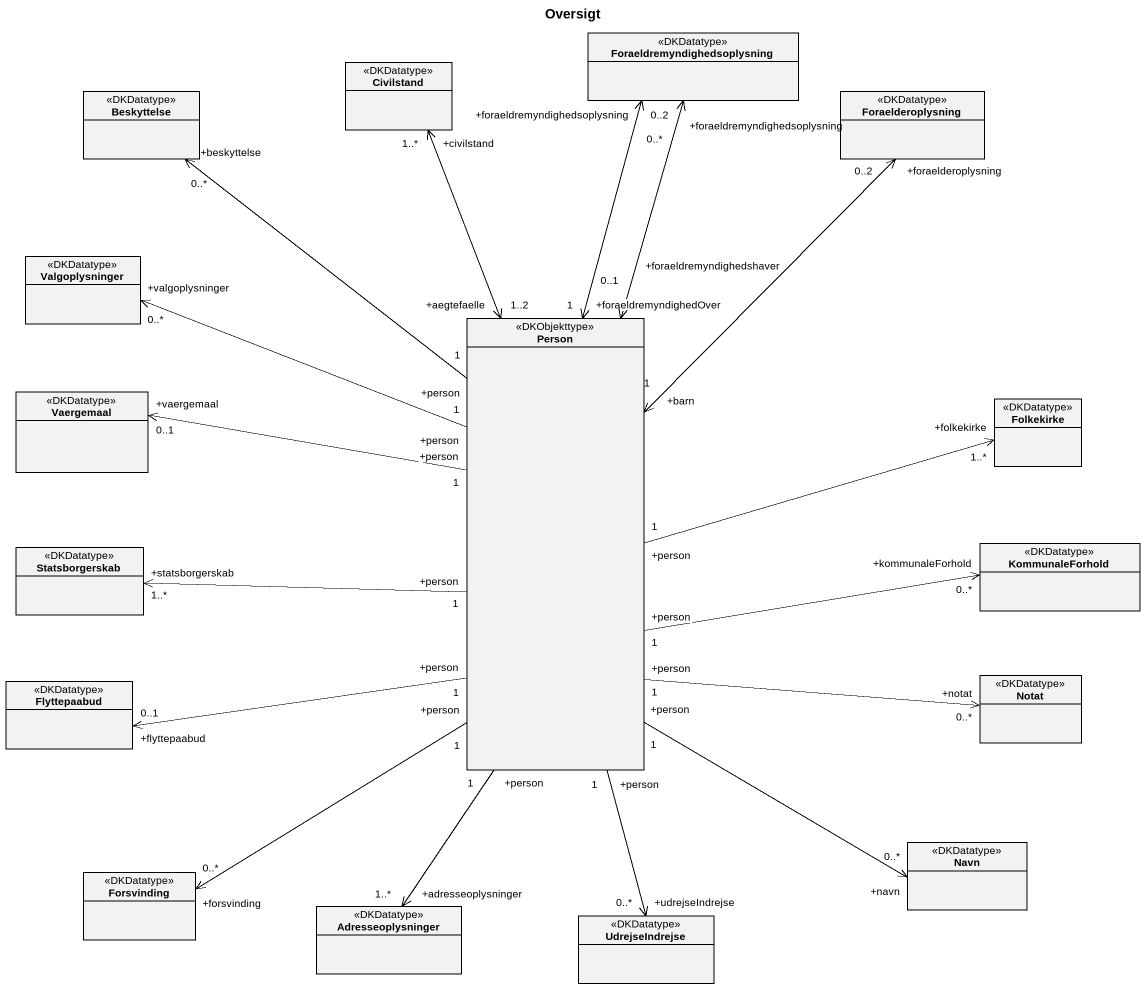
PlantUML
@startuml
title Oversigt
hide circle
hide empty members
class Foraeldremyndighedsoplysning <<DKDatatype>>
class Civilstand <<DKDatatype>>
class Beskyttelse <<DKDatatype>>
class Foraelderoplysning <<DKDatatype>>
class Valgoplysninger <<DKDatatype>>
class "Person" as Person_ <<DKObjekttype>>
class Vaergemaal <<DKDatatype>>
class Folkekirke <<DKDatatype>>
class Statsborgerskab <<DKDatatype>>
class KommunaleForhold <<DKDatatype>>
class Flyttepaabud <<DKDatatype>>
class Notat <<DKDatatype>>
class Navn <<DKDatatype>>
class Forsvinding <<DKDatatype>>
class Adresseoplysninger <<DKDatatype>>
class UdrejseIndrejse <<DKDatatype>>
Foraeldremyndighedsoplysning "+foraeldremyndighedsoplysning\n0..*" <--> "+foraeldremyndighedshaver\n0..1" Person_
Person_ "+foraeldremyndighedOver\n1" <-up-> "+foraeldremyndighedsoplysning\n0..2" Foraeldremyndighedsoplysning
Person_ "+aegtefaelle\n1..2" <-up-> "+civilstand\n1..*" Civilstand
Person_ "+person\n1" -up-> "+beskyttelse\n0..*" Beskyttelse
Person_ "+barn\n1" <-up-> "+foraelderoplysning\n0..2" Foraelderoplysning
Person_ "+person\n1" -left-> "+valgoplysninger\n0..*" Valgoplysninger
Person_ "+person\n1" -left-> "+vaergemaal\n0..1" Vaergemaal
Person_ "+person\n1" -right-> "+folkekirke\n1..*" Folkekirke
Person_ "+person\n1" -left-> "+statsborgerskab\n1..*" Statsborgerskab
Person_ "+person\n1" -right-> "+kommunaleForhold\n0..*" KommunaleForhold
Person_ "+person\n1" -left-> "+flyttepaabud\n0..1" Flyttepaabud
Person_ "+person\n1" -right-> "+notat\n0..*" Notat
Person_ "+person\n1" --> "+navn\n0..*" Navn
Person_ "+person\n1" --> "+forsvinding\n0..*" Forsvinding
Person_ "+person\n1" --> "+adresseoplysninger\n1..*" Adresseoplysninger
Person_ "+person\n1" --> "+udrejseIndrejse\n0..*" UdrejseIndrejse
@enduml
